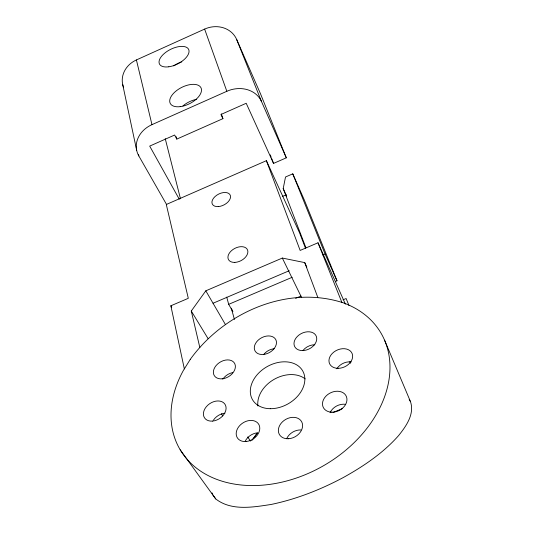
<?xml version="1.0" encoding="UTF-8"?>
<svg xmlns="http://www.w3.org/2000/svg" width="534" height="534" viewBox="0 0 534 534"><rect width="100%" height="100%" fill="white"/><g stroke="black" fill="none" stroke-linecap="round" stroke-linejoin="round"><path stroke-width="0.8" d="M305.895 247.696L283.2 188.589L285.516 176.994L292.766 173.837L304.38 200.15L336.987 280.797L335.459 281.445M253.116 438.908L257.288 433.061L251.781 440.563M199.809 347.407L191.279 311.035L205.81 290.823L282.332 258.055L304.727 262.601L306.836 267.113M123.467 87.129A24.604 21.821 -10.1 0 1 136.41 59.941L204.629 29.09A24.711 22.128 -22.2 0 1 236.615 39.356L260.472 93.717L286.311 157.824L273.541 163.411L246.207 103.276L220.929 114.49L222.932 118.655L176.801 139.1L174.645 135.029L149.694 146.102L179.264 199.195M166.701 204.736L138.82 155.935A26.9 22.668 -11.9 0 1 151.97 124.649L226.843 91.287A27.04 23.009 -21 0 1 261.506 101.553L286.311 157.824M305.595 248.537L299.627 232.971L266.393 160.681L166.294 204.495L188.302 298.319L170.847 305.788L184.337 368.894M282.373 196.445L286.197 194.79M345.411 304.14L318.017 242.776L300.148 250.426L266.393 160.681M322.803 254.958L325.079 253.99L292.766 173.837M213.033 303.245L289.228 270.731M232.383 310.02L232.837 311.629L228.699 304.333L292.225 277.266M295.629 298.332L300.989 296.063M343.062 299.821L346.125 298.526L348.942 305.441M333.022 412.475L342.274 408.664M180.172 449.761L215.743 498.936C231.302 511.158 252.982 507.213 271.058 504.47C296.417 499.21 320.707 489.598 343.509 477.423C363.701 466.182 383.212 453.019 398.598 435.59C406.08 426.259 414.805 414.064 410.432 401.515L384.56 340.185M215.743 498.936L212.485 494.404L212.065 492.895M409.164 399.592L410.432 401.515M221.436 413.803L222.791 415.899M247.763 436.919L250.426 441.117M170.847 305.788L171.728 307.197M191.279 311.035L208.113 338.689M205.81 290.823L225.468 324.625M282.332 258.055L301.657 297.652M349.803 361.732L350.504 363.227M283.2 188.589L286.658 196.158M325.079 253.99L336.987 280.797M236.615 39.356L261.506 101.553M318.017 242.776L341.887 302.431M270.257 154.86L271.152 157.196M271.746 158.745L273.541 163.411M304.727 262.601L317.83 297.458M204.629 29.09L226.843 91.287M221.336 113.949L222.932 118.655M231.302 308.191L234.426 319.432M226.703 297.104L228.699 304.333M176.153 136.691L176.801 139.1M165.24 138.673L180.472 198.755M136.41 59.941L151.97 124.649M138.473 154.319L138.82 155.935M122.66 84.379L136.691 150.394M263.95 354.189A11.648 8.377 -29 0 1 274.142 348.735M286.758 438.514A12.642 9.852 -30.8 0 1 300.929 429.957M213.453 420.124A12.115 8.924 -34.1 0 1 224.894 413.256M336.847 368.787A12.195 9.171 -25 0 1 351.279 361.939M303.072 350.364A11.815 8.631 -26.7 0 1 314.846 344.757M330.072 412.715A12.596 9.812 -26.7 0 1 345.665 404.345M245.199 441.238A12.476 9.519 -33.5 0 1 257.715 432.82M222.932 379.027A11.701 8.404 -31.9 0 1 232.61 372.612M257.902 405.974A28.529 21.353 -29.8 0 1 274.076 379.38A28.529 21.353 -29.8 0 1 305.201 378.886M182.935 105.912A17.035 9.131 -27 0 1 196.719 99.297M173.67 65.889A16.12 8.17 -26.8 0 1 181.78 61.844M190.284 359.349L183.356 370.462A116.125 85.987 -29.7 0 0 225.695 482.229A116.125 85.987 -29.7 0 0 372.725 420.225A116.125 85.987 -29.7 0 0 343.529 302.911C287.419 284.422 223.733 312.831 190.284 359.349M263.602 354.442A11.808 8.37 -29 0 0 275.758 339.584A11.808 8.37 -29 0 0 256.787 341.64A11.808 8.37 -29 0 0 263.602 354.442M212.519 421.092A12.282 8.924 -33.9 0 0 225.495 405.199A12.282 8.924 -33.9 0 0 206.224 406.848A12.282 8.924 -33.9 0 0 212.519 421.092M338.002 368.333A12.369 9.178 -25.1 0 0 352.186 353.675A12.369 9.178 -25.1 0 0 332.228 353.508A12.369 9.178 -25.1 0 0 338.002 368.333M288.76 438.721A12.829 9.866 -30.7 0 0 301.737 421.9A12.829 9.866 -30.7 0 0 280.944 423.509A12.829 9.866 -30.7 0 0 288.76 438.721M234.827 262.394A10.693 6.875 -27.9 0 0 247.663 250.279A10.693 6.875 -27.9 0 0 231.209 250.933A10.693 6.875 -27.9 0 0 234.827 262.394M218.252 206.591A10.019 6.034 -27.4 0 0 230.368 195.517A10.019 6.034 -27.4 0 0 215.075 196.532A10.019 6.034 -27.4 0 0 218.252 206.591M245.954 441.518A12.662 9.532 -33.3 0 0 259.077 424.937A12.662 9.532 -33.3 0 0 238.932 426.499A12.662 9.532 -33.3 0 0 245.954 441.518M302.404 350.584A11.982 8.631 -26.8 0 0 316.368 336.48A11.982 8.631 -26.8 0 0 297.331 336.467A11.982 8.631 -26.8 0 0 302.404 350.584M331.774 412.201A12.783 9.826 -26.7 0 0 346.479 396.755A12.783 9.826 -26.7 0 0 325.894 396.188A12.783 9.826 -26.7 0 0 331.774 412.201M222.291 378.813A11.861 8.397 -31.8 0 0 234.786 363.734A11.861 8.397 -31.8 0 0 216.056 365.623A11.861 8.397 -31.8 0 0 222.291 378.813M270.271 408.697A28.936 21.36 -29.7 0 0 303.979 373.767A28.936 21.36 -29.7 0 0 258.469 373.293A28.936 21.36 -29.7 0 0 270.271 408.697M180.198 106.653A17.248 9.045 -27 0 0 201.258 88.45A17.248 9.045 -27 0 0 175.346 91.608A17.248 9.045 -27 0 0 180.198 106.653M168.811 66.79A16.307 8.083 -26.8 0 0 188.836 49.902A16.307 8.083 -26.8 0 0 164.472 53.34A16.307 8.083 -26.8 0 0 168.811 66.79"/></g></svg>
